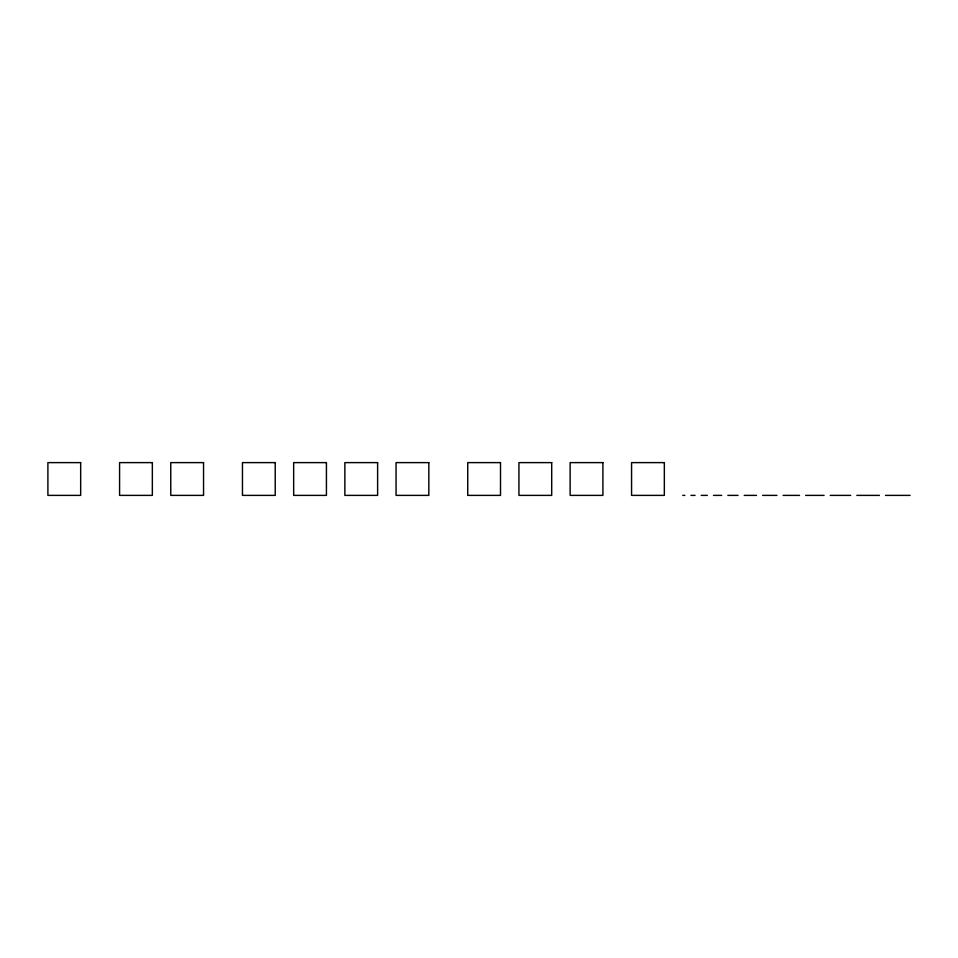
<?xml version="1.0" encoding="UTF-8"?>
<svg xmlns="http://www.w3.org/2000/svg" width="958" height="958" viewBox="0 0 958 958"><rect width="100%" height="100%" fill="white"/><g stroke="black" fill="none" stroke-linecap="round" stroke-linejoin="round"><path stroke-width="1.44" d="M682.779 495.382L684.826 495.382M690.969 495.382L695.065 495.382M701.208 495.382L707.351 495.382M713.494 495.382L721.685 495.382M727.829 495.382L738.067 495.382M744.21 495.382L756.497 495.382M762.64 495.382L776.986 495.382M783.129 495.382L799.511 495.382M805.654 495.382L824.084 495.382M830.227 495.382L850.704 495.382M856.847 495.382L879.384 495.382M885.527 495.382L910.1 495.382M80.664 462.618L47.9 462.618L47.9 495.382L80.664 495.382L80.664 462.618M152.346 462.618L119.582 462.618L119.582 495.382L152.346 495.382L152.346 462.618M203.551 462.618L170.775 462.618L170.775 495.382L203.551 495.382L203.551 462.618M275.221 462.618L242.458 462.618L242.458 495.382L275.221 495.382L275.221 462.618M326.427 462.618L293.663 462.618L293.663 495.382L326.427 495.382L326.427 462.618M377.62 462.618L344.856 462.618L344.856 495.382L377.62 495.382L377.62 462.618M428.825 462.618L396.061 462.618L396.061 495.382L428.825 495.382L428.825 462.618M500.507 462.618L467.732 462.618L467.732 495.382L500.507 495.382L500.507 462.618M551.7 462.618L518.937 462.618L518.937 495.382L551.7 495.382L551.7 462.618M602.905 462.618L570.13 462.618L570.13 495.382L602.905 495.382L602.905 462.618M664.337 462.618L631.573 462.618L631.573 495.382L664.337 495.382L664.337 462.618"/></g></svg>
